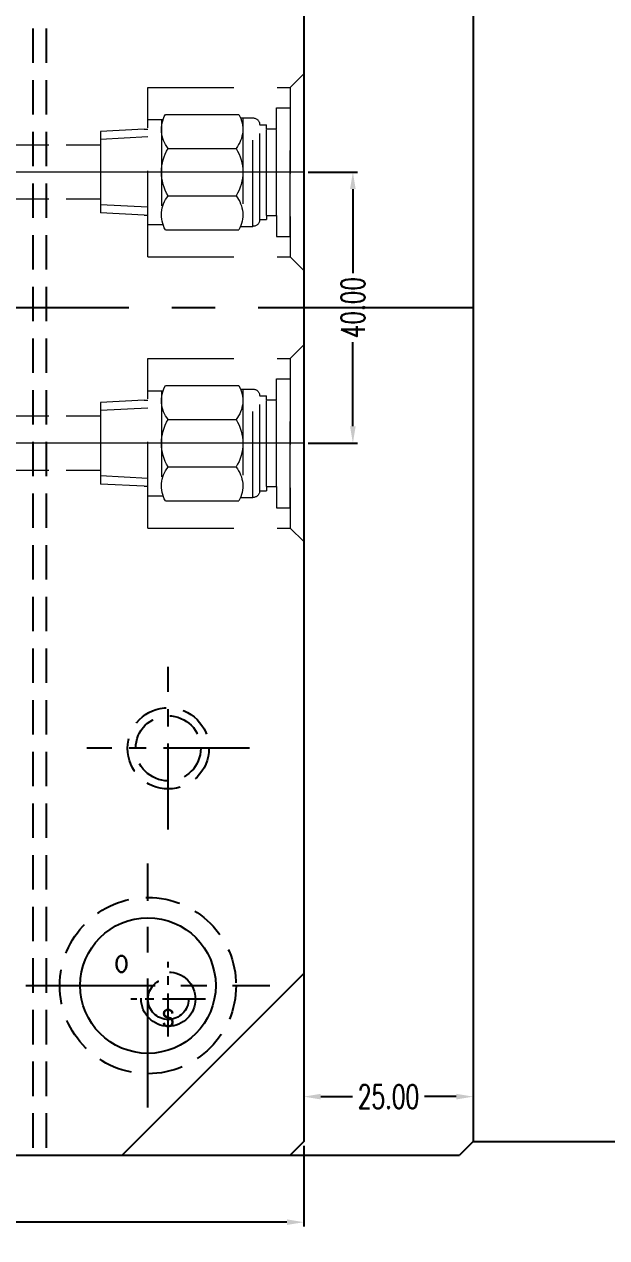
# Model space of a CAD drawing. Header units: inches. Extents: x 139745 to 140613, y -44509 to -43895.
# Drawn here: x 140243.3 to 140329.3, y -44206.5 to -44027.5 of the extents above; entities that cross this region are included whole.
import ezdxf

# ---------------------------------------------------------------- set-up
doc = ezdxf.new("R2010")
doc.units = ezdxf.units.IN
doc.header["$LTSCALE"] = 2
doc.header["$MEASUREMENT"] = 0
doc.header["$PDMODE"] = 3
doc.header["$PDSIZE"] = 0.3125
doc.linetypes.add('CENTER', pattern=[50.8, 31.75, -6.35, 6.35, -6.35])
doc.linetypes.add('HIDDEN', pattern=[9.525, 6.35, -3.175])
doc.layers.get('0').update_dxf_attribs({"linetype": 'CONTINUOUS'})
doc.layers.get('Defpoints').update_dxf_attribs({"linetype": 'CONTINUOUS'})
for name, color, linetype in [('5', 5, 'CONTINUOUS'), ('CAV-COR', 1, 'CONTINUOUS'), ('cen', 1, 'CENTER'), ('hidden', 4, 'HIDDEN'), ('WT', 4, 'CONTINUOUS')]:
    doc.layers.add(name, color=color, linetype=linetype)
doc.layers.add('dim', color=3, linetype='CONTINUOUS', lineweight=15)
doc.layers.add('WR', color=122, linetype='HIDDEN', lineweight=0)
doc.styles.add('ROMANS', font='ROMANS.shx', dxfattribs={"height": 5, "bigfont": 'chineset.shx'})
doc.styles.get("Standard").update_dxf_attribs({"font": 'txt.shx', "width": 0.67})
doc.dimstyles.new('2.00', dxfattribs={"dimtxt": 3.5, "dimasz": 2.5, "dimexe": 0.666, "dimexo": 0.626, "dimgap": 1, "dimtad": 0, "dimzin": 0, "dimdsep": 46, "dimtxsty": 'Standard', "dimcen": 0.09, "dimclrd": 3, "dimclre": 3, "dimclrt": 7, "dimazin": 0, "dimtfac": 1, "dimtofl": 0, "dimtmove": 0, "dimatfit": 0, "dimfxl": 0, "dimtolj": 1, "dimtzin": 0, "dimarcsym": 0})

# ---------------------------------------------------------------- blocks, each defined once
blk = doc.blocks.new('*D34230')
at = {"layer": 'Defpoints', "color": 0}
for p in [(140084.6, -44192.27), (140284.6, -44192.27), (140284.6, -44204.18)]:
    blk.add_point(p, dxfattribs=at)
at = {"layer": 'dim', "color": 3, "linetype": 'ByBlock', "lineweight": -2}
for p, q in [((140084.6, -44192.9), (140084.6, -44204.84)), ((140284.6, -44192.9), (140284.6, -44204.84)), ((140087.1, -44204.18), (140178.51, -44204.18)), ((140282.1, -44204.18), (140190.68, -44204.18))]:
    blk.add_line(p, q, dxfattribs=at)
at = {"layer": 'dim', "color": 3, "linetype": 'ByBlock'}
for points in [[(140087.1, -44203.76), (140087.1, -44204.59), (140084.6, -44204.18)], [(140282.1, -44204.59), (140282.1, -44203.76), (140284.6, -44204.18)]]:
    blk.add_solid(points, dxfattribs=at)
at = {"layer": 'dim', "color": 7, "linetype": 'ByBlock', "insert": (140184.6, -44204.18), "char_height": 3.5, "attachment_point": 5}
blk.add_mtext('\\A1;200.00', dxfattribs=at)
blk = doc.blocks.new('*D34242')
at = {"layer": 'Defpoints', "color": 0}
for p in [(140284.6, -44183.94), (140309.6, -44183.94), (140284.6, -44185.66)]:
    blk.add_point(p, dxfattribs=at)
at = {"layer": 'dim', "color": 3, "linetype": 'ByBlock', "lineweight": -2}
for p, q in [((140284.6, -44184.57), (140284.6, -44186.32)), ((140309.6, -44184.57), (140309.6, -44186.32)), ((140287.1, -44185.66), (140291.8, -44185.66)), ((140307.1, -44185.66), (140302.39, -44185.66))]:
    blk.add_line(p, q, dxfattribs=at)
at = {"layer": 'dim', "color": 3, "linetype": 'ByBlock'}
for points in [[(140287.1, -44185.24), (140287.1, -44186.07), (140284.6, -44185.66)], [(140307.1, -44186.07), (140307.1, -44185.24), (140309.6, -44185.66)]]:
    blk.add_solid(points, dxfattribs=at)
at = {"layer": 'dim', "color": 7, "linetype": 'ByBlock', "insert": (140297.1, -44185.66), "char_height": 3.5, "attachment_point": 5}
blk.add_mtext('\\A1;25.00', dxfattribs=at)
blk = doc.blocks.new('*D34454')
at = {"layer": 'Defpoints', "color": 0}
for p in [(140284.6, -44049.27), (140291.84, -44049.27), (140284.6, -44089.27)]:
    blk.add_point(p, dxfattribs=at)
at = {"layer": 'dim', "color": 3, "linetype": 'ByBlock', "lineweight": -2}
for p, q in [((140285.22, -44049.27), (140292.5, -44049.27)), ((140291.84, -44051.77), (140291.84, -44064.17)), ((140291.84, -44086.77), (140291.84, -44074.38)), ((140285.22, -44089.27), (140292.5, -44089.27))]:
    blk.add_line(p, q, dxfattribs=at)
at = {"layer": 'dim', "color": 3, "linetype": 'ByBlock'}
for points in [[(140292.25, -44051.77), (140291.42, -44051.77), (140291.84, -44049.27)], [(140291.42, -44086.77), (140292.25, -44086.77), (140291.84, -44089.27)]]:
    blk.add_solid(points, dxfattribs=at)
at = {"layer": 'dim', "color": 7, "linetype": 'ByBlock', "insert": (140291.84, -44069.27), "char_height": 3.5, "attachment_point": 5, "rotation": 90}
blk.add_mtext('\\A1;40.00', dxfattribs=at)
blk = doc.blocks.new('20150129.111502')
at = {"layer": '5', "color": 122, "linetype": 'HIDDEN', "lineweight": 0}
for p, q in [((0, 14.5), (0, -14.5)), ((2, 12.5), (0, 14.5)), ((2, 12.5), (2, -12.5)), ((23, 12.5), (2, 12.5)), ((23, -12.5), (23, 12.5)), ((2, -9.5), (2, 9.5)), ((4.01, 9.5), (2, 9.5)), ((4.01, 6.4), (4.01, 9.5)), ((7.51, -8), (7.51, 8)), ((9.33, 8), (7.51, 8)), ((9, 8), (9, -8)), ((20.43, 8.5), (9.57, 8.5)), ((23, 7.75), (20.77, 7.75)), ((21, 7.75), (21, -7.75)), ((4.01, -6.4), (4.01, 6.4)), ((5.51, 6.4), (4.01, 6.4)), ((5.51, 6.4), (5.51, 7)), ((6.51, 7), (5.51, 7)), ((5.51, 6.4), (5.51, 7)), ((5.51, -6.4), (5.51, 6.4)), ((6.51, -7), (6.51, 7)), ((23.56, 6.35), (23, 6.35)), ((23.56, 6.35), (30, 6.01)), ((30, 6.01), (30, -6.01)), ((23, 5.19), (30, 4.82)), ((20.01, 3.5), (9.99, 3.5)), ((20.01, -3.5), (9.99, -3.5)), ((23, -5.19), (30, -4.82)), ((5.51, -6.4), (4.01, -6.4)), ((4.01, -6.4), (4.01, -9.5)), ((5.51, -6.4), (5.51, -7)), ((5.51, -6.4), (5.51, -7)), ((6.51, -7), (5.51, -7)), ((23.56, -6.35), (23, -6.35)), ((23.56, -6.35), (30, -6.01)), ((9.33, -8), (7.51, -8)), ((20.43, -8.5), (9.57, -8.5)), ((23, -7.75), (20.77, -7.75)), ((4.01, -9.5), (2, -9.5)), ((2, -12.5), (0, -14.5)), ((23, -12.5), (2, -12.5))]:
    blk.add_line(p, q, dxfattribs=at)
at = {"layer": '5', "color": 122, "linetype": 'CENTER', "lineweight": 0, "ltscale": 0.5}
blk.add_line((0, 0), (30, 0), dxfattribs=at)
at = {"layer": '5', "color": 122, "linetype": 'HIDDEN', "lineweight": 0}
for centre, radius, start, end in [((7.51, 7), 1, 90, 180), ((13.47, 6.32), 4.47, 150.752, 219.0183), ((16.53, 6.32), 4.47, 320.9817, 29.248), ((15.66, 0), 6.66, 148.3016, 211.6984), ((14.34, 0), 6.66, 328.3016, 31.6984), ((13.47, -6.32), 4.47, 140.9817, 209.248), ((16.53, -6.32), 4.47, 330.752, 39.0183), ((7.51, -7), 1, 180, 270)]:
    blk.add_arc(centre, radius, start, end, dxfattribs=at)

msp = doc.modelspace()

# ---------------------------------------------------------------- linework, layer by layer
at = {"color": 251, "linetype": 'HIDDEN', "ltscale": 0.4}
for p, q in [((140244.595, -43944.275), (140244.595, -44194.275)), ((140246.595, -43944.275), (140246.595, -44194.275))]:
    msp.add_line(p, q, dxfattribs=at)
for p, q in [((140284.595, -43946.275), (140284.595, -44192.275)), ((140309.595, -43946.275), (140309.595, -44192.275)), ((140257.809, -44194.275), (140284.595, -44167.488)), ((140284.595, -44192.275), (140282.595, -44194.275)), ((140309.595, -44192.275), (140307.595, -44194.275)), ((140061.595, -44194.275), (140307.595, -44194.275))]:
    msp.add_line(p, q)
at = {"linetype": 'CENTER', "ltscale": 0.5}
msp.add_line((140309.595, -44069.275), (140059.595, -44069.275), dxfattribs=at)
at = {"color": 251, "linetype": 'CENTER', "ltscale": 0.2}
for p, q in [((140264.595, -44146.275), (140264.595, -44122.275)), ((140276.595, -44134.275), (140252.595, -44134.275))]:
    msp.add_line(p, q, dxfattribs=at)
at = {"color": 251, "linetype": 'CENTER', "ltscale": 0.1}
for p, q in [((140264.595, -44176.775), (140264.595, -44165.775)), ((140270.095, -44171.275), (140259.095, -44171.275))]:
    msp.add_line(p, q, dxfattribs=at)
at = {"color": 251, "linetype": 'HIDDEN', "ltscale": 0.4}
for radius in [6, 4.8]:
    msp.add_circle((140264.595, -44134.275), radius, dxfattribs=at)
msp.add_circle((140261.595, -44169.275), 10)
at = {"color": 251, "linetype": 'HIDDEN'}
for radius in [4, 3]:
    msp.add_circle((140264.595, -44171.275), radius, dxfattribs=at)
at = {"layer": 'CAV-COR', "linetype": 'ByBlock'}
msp.add_line((140309.595, -44192.275), (140336.156, -44192.275), dxfattribs=at)
at = {"layer": 'cen', "ltscale": 0.3}
for p, q in [((140261.595, -44187.275), (140261.595, -44151.275)), ((140243.595, -44169.275), (140279.595, -44169.275))]:
    msp.add_line(p, q, dxfattribs=at)
at = {"layer": 'hidden', "ltscale": 0.4}
msp.add_circle((140261.595, -44169.275), 13, dxfattribs=at)
at = {"layer": 'WR', "linetype": 'HIDDEN', "ltscale": 0.4}
for p, q in [((140254.595, -44045.275), (140227.595, -44045.275)), ((140254.595, -44053.275), (140227.595, -44053.275)), ((140254.595, -44085.275), (140227.595, -44085.275)), ((140254.595, -44093.275), (140227.595, -44093.275))]:
    msp.add_line(p, q, dxfattribs=at)
at = {"layer": 'WR', "linetype": 'CENTER', "ltscale": 0.2}
for p, q in [((140254.595, -44049.275), (140227.595, -44049.275)), ((140254.595, -44089.275), (140227.595, -44089.275))]:
    msp.add_line(p, q, dxfattribs=at)

# ---------------------------------------------------------------- block references
at = {"layer": 'WT', "linetype": 'ByBlock', "xscale": -0.9999999999999991}
for p in [(140284.595, -44049.275), (140284.595, -44089.275)]:
    msp.add_blockref('20150129.111502', p, dxfattribs=at)

# ---------------------------------------------------------------- texts
at = {"style": 'ROMANS', "width": 0.75}
for s, p in [('o', (140256.595, -44167.275)), ('s', (140263.595, -44175.275))]:
    msp.add_text(s, height=3.6, dxfattribs=at).set_placement(p)

# ---------------------------------------------------------------- dimensions: what is measured, and where the dimension line sits
at = {"layer": 'dim', "linetype": 'ByBlock'}
for base, p1, p2, angle, picture, middle in [((140291.835, -44049.275), (140284.595, -44089.275), (140284.595, -44049.275), 90, '*D34454', (140291.835, -44069.275)), ((140284.595, -44185.655), (140309.595, -44183.939), (140284.595, -44183.939), 180, '*D34242', (140297.095, -44185.655))]:
    dim = msp.add_linear_dim(base=base, p1=p1, p2=p2, angle=angle, dimstyle='2.00', dxfattribs=at)
    dim.commit()
    dim.dimension.update_dxf_attribs({"geometry": picture, "text_midpoint": middle})
dim = msp.add_linear_dim(base=(140284.595, -44204.176), p1=(140084.595, -44192.275), p2=(140284.595, -44192.275), dimstyle='2.00', dxfattribs=at)
dim.commit()
dim.dimension.update_dxf_attribs({"geometry": '*D34230', "text_midpoint": (140184.595, -44204.176)})

doc.saveas('drawing.dxf')
